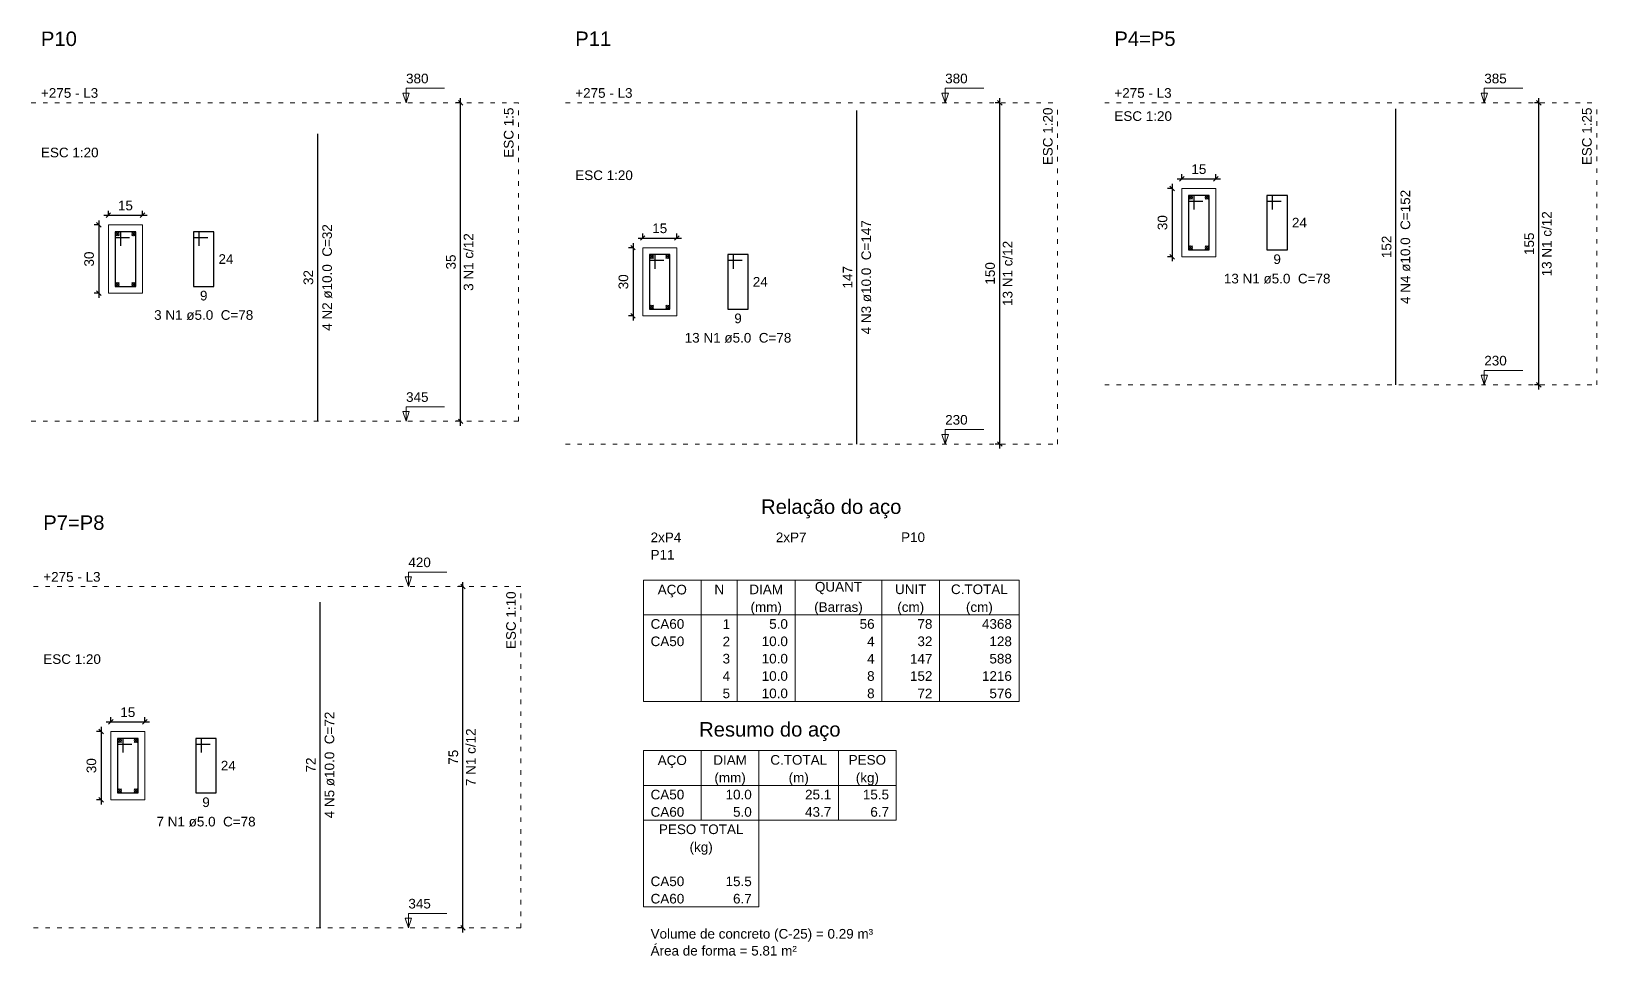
# Model space of a CAD drawing. Header units: millimetres. Extents: x 0 to 619, y -40 to 53.
# Drawn here: x 584.92 to 619.34, y 28.45 to 48.76 of the extents above; entities that cross this region are included whole.
import ezdxf

# ---------------------------------------------------------------- set-up
doc = ezdxf.new("R2010")
doc.units = ezdxf.units.MM
doc.linetypes.add('DOT2', pattern=[3.175, 0, -3.175])
for name, color, linetype, lineweight in [('DT-Barras na forma', 2, 'Continuous', 30), ('DT-Barras no corte', 5, 'Continuous', 5), ('DT-Barras rebatidas', 2, 'Continuous', 30), ('DT-Cotas', 9, 'Continuous', 5), ('DT-Forma', 5, 'Continuous', 5), ('DT-Pontilhado', 9, 'DOT2', 5), ('DT-Relação do aço', 9, 'Continuous', 5), ('DT-Textos', 7, 'Continuous', 5), ('DT-Título', 3, 'Continuous', 20)]:
    doc.layers.add(name, color=color, linetype=linetype, lineweight=lineweight)
doc.styles.add('Arial', font='arial.ttf')
doc.styles.get("Standard").update_dxf_attribs({"font": 'arial.ttf'})
doc.dimstyles.new('UM_10.000000', dxfattribs={"dimtxt": 0.18, "dimasz": 0.1, "dimexe": 0.1, "dimexo": 0.2, "dimgap": 0, "dimtad": 1, "dimtih": 1, "dimtoh": 1, "dimdec": 1, "dimlfac": 10, "dimzin": 0, "dimdsep": 46, "dimtxsty": 'Standard', "dimblk": 'CLOSED', "dimblk1": 'CLOSED', "dimblk2": 'CLOSED', "dimcen": 0.09, "dimdle": 0.1, "dimadec": 1, "dimazin": 2, "dimtfac": 1, "dimtdec": 4, "dimtofl": 0, "dimtmove": 0, "dimatfit": 3, "dimldrblk": 'CLOSED', "dimfxl": 1, "dimtolj": 1, "dimarcsym": 0})
doc.dimstyles.new('UM_20.000000', dxfattribs={"dimtxt": 0.18, "dimasz": 0.1, "dimexe": 0.1, "dimexo": 0.2, "dimgap": 0, "dimtad": 1, "dimtih": 1, "dimtoh": 1, "dimdec": 1, "dimlfac": 20, "dimzin": 0, "dimdsep": 46, "dimtxsty": 'Standard', "dimblk": 'CLOSED', "dimblk1": 'CLOSED', "dimblk2": 'CLOSED', "dimcen": 0.09, "dimdle": 0.1, "dimadec": 1, "dimazin": 2, "dimtfac": 1, "dimtdec": 4, "dimtofl": 0, "dimtmove": 0, "dimatfit": 3, "dimldrblk": 'CLOSED', "dimfxl": 1, "dimtolj": 1, "dimarcsym": 0})
doc.dimstyles.new('UM_25.000000', dxfattribs={"dimtxt": 0.18, "dimasz": 0.1, "dimexe": 0.1, "dimexo": 0.2, "dimgap": 0, "dimtad": 1, "dimtih": 1, "dimtoh": 1, "dimdec": 1, "dimlfac": 25, "dimzin": 0, "dimdsep": 46, "dimtxsty": 'Standard', "dimblk": 'CLOSED', "dimblk1": 'CLOSED', "dimblk2": 'CLOSED', "dimcen": 0.09, "dimdle": 0.1, "dimadec": 1, "dimazin": 2, "dimtfac": 1, "dimtdec": 4, "dimtofl": 0, "dimtmove": 0, "dimatfit": 3, "dimldrblk": 'CLOSED', "dimfxl": 1, "dimtolj": 1, "dimarcsym": 0})
doc.dimstyles.new('UM_5.000000', dxfattribs={"dimtxt": 0.18, "dimasz": 0.1, "dimexe": 0.1, "dimexo": 0.2, "dimgap": 0, "dimtad": 1, "dimtih": 1, "dimtoh": 1, "dimdec": 1, "dimlfac": 5, "dimzin": 0, "dimdsep": 46, "dimtxsty": 'Standard', "dimblk": 'CLOSED', "dimblk1": 'CLOSED', "dimblk2": 'CLOSED', "dimcen": 0.09, "dimdle": 0.1, "dimadec": 1, "dimazin": 2, "dimtfac": 1, "dimtdec": 4, "dimtofl": 0, "dimtmove": 0, "dimatfit": 3, "dimldrblk": 'CLOSED', "dimfxl": 1, "dimtolj": 1, "dimarcsym": 0})

# ---------------------------------------------------------------- blocks, each defined once
blk = doc.blocks.new('_OBLIQUE')
at = {"color": 0, "linetype": 'ByBlock', "lineweight": -2}
blk.add_line((-0.5, -0.5), (0.5, 0.5), dxfattribs=at)
blk = doc.blocks.new('*D416')
at = {"layer": 'Defpoints', "color": 0, "transparency": 16777216}
for p in [(586.617, 44.506), (586.406, 43.006), (586.617, 43.006)]:
    blk.add_point(p, dxfattribs=at)
at = {"layer": 'DT-Cotas', "color": 0, "lineweight": -2, "transparency": 16777216}
for p, q in [((586.417, 44.506), (586.306, 44.506)), ((586.406, 44.606), (586.406, 42.906)), ((586.417, 43.006), (586.306, 43.006))]:
    blk.add_line(p, q, dxfattribs=at)
at = {"layer": 'DT-Cotas', "color": 0, "lineweight": -2, "transparency": 16777216, "xscale": 0.1, "yscale": 0.1, "zscale": 0.1}
for p, rotation in [((586.406, 44.506), 90), ((586.406, 43.006), 270)]:
    blk.add_blockref('_OBLIQUE', p, dxfattribs=dict(at, rotation=rotation))
at = {"layer": 'DT-Cotas', "transparency": 16777216, "insert": (586.194, 43.756), "char_height": 0.2118, "attachment_point": 5, "rotation": 90, "style": 'Arial'}
blk.add_mtext('\\A1;30', dxfattribs=at)
blk = doc.blocks.new('*D417')
at = {"layer": 'Defpoints', "color": 0, "transparency": 16777216}
for p in [(586.617, 44.506), (587.367, 44.718), (587.367, 44.506)]:
    blk.add_point(p, dxfattribs=at)
at = {"layer": 'DT-Cotas', "color": 0, "lineweight": -2, "transparency": 16777216}
for p, q in [((586.617, 44.706), (586.617, 44.818)), ((587.367, 44.706), (587.367, 44.818)), ((586.517, 44.718), (587.467, 44.718))]:
    blk.add_line(p, q, dxfattribs=at)
at = {"layer": 'DT-Cotas', "color": 0, "lineweight": -2, "transparency": 16777216, "xscale": 0.1, "yscale": 0.1, "zscale": 0.1, "rotation": 180}
blk.add_blockref('_OBLIQUE', (586.617, 44.718), dxfattribs=at)
at = {"layer": 'DT-Cotas', "color": 0, "lineweight": -2, "transparency": 16777216, "xscale": 0.1, "yscale": 0.1, "zscale": 0.1}
blk.add_blockref('_OBLIQUE', (587.367, 44.718), dxfattribs=at)
at = {"layer": 'DT-Cotas', "transparency": 16777216, "insert": (586.992, 44.93), "char_height": 0.2118, "attachment_point": 5, "rotation": 0.0057, "style": 'Arial'}
blk.add_mtext('\\A1;15', dxfattribs=at)
blk = doc.blocks.new('*D418')
at = {"layer": 'Defpoints', "color": 0, "transparency": 16777216}
for p in [(594.361, 47.191), (594.573, 47.191), (594.573, 40.191)]:
    blk.add_point(p, dxfattribs=at)
at = {"layer": 'DT-Cotas', "color": 0, "lineweight": -2, "transparency": 16777216}
for p, q in [((594.373, 47.191), (594.261, 47.191)), ((594.361, 40.091), (594.361, 47.291)), ((594.373, 40.191), (594.261, 40.191))]:
    blk.add_line(p, q, dxfattribs=at)
at = {"layer": 'DT-Cotas', "color": 0, "lineweight": -2, "transparency": 16777216, "xscale": 0.1, "yscale": 0.1, "zscale": 0.1}
for p, rotation in [((594.361, 47.191), 90), ((594.361, 40.191), 270)]:
    blk.add_blockref('_OBLIQUE', p, dxfattribs=dict(at, rotation=rotation))
at = {"layer": 'DT-Cotas', "transparency": 16777216, "insert": (594.149, 43.691), "char_height": 0.2118, "attachment_point": 5, "rotation": 90, "style": 'Arial'}
blk.add_mtext('\\A1;35', dxfattribs=at)
blk = doc.blocks.new('*D419')
at = {"layer": 'Defpoints', "color": 0, "transparency": 16777216}
for p in [(598.363, 44.006), (598.151, 42.506), (598.363, 42.506)]:
    blk.add_point(p, dxfattribs=at)
at = {"layer": 'DT-Cotas', "color": 0, "lineweight": -2, "transparency": 16777216}
for p, q in [((598.151, 44.106), (598.151, 42.406)), ((598.163, 44.006), (598.051, 44.006)), ((598.163, 42.506), (598.051, 42.506))]:
    blk.add_line(p, q, dxfattribs=at)
at = {"layer": 'DT-Cotas', "color": 0, "lineweight": -2, "transparency": 16777216, "xscale": 0.1, "yscale": 0.1, "zscale": 0.1}
for p, rotation in [((598.151, 44.006), 90), ((598.151, 42.506), 270)]:
    blk.add_blockref('_OBLIQUE', p, dxfattribs=dict(at, rotation=rotation))
at = {"layer": 'DT-Cotas', "transparency": 16777216, "insert": (597.94, 43.256), "char_height": 0.2118, "attachment_point": 5, "rotation": 90, "style": 'Arial'}
blk.add_mtext('\\A1;30', dxfattribs=at)
blk = doc.blocks.new('*D420')
at = {"layer": 'Defpoints', "color": 0, "transparency": 16777216}
for p in [(599.113, 44.218), (598.363, 44.006), (599.113, 44.006)]:
    blk.add_point(p, dxfattribs=at)
at = {"layer": 'DT-Cotas', "color": 0, "lineweight": -2, "transparency": 16777216}
for p, q in [((598.263, 44.218), (599.213, 44.218)), ((598.363, 44.206), (598.363, 44.318)), ((599.113, 44.206), (599.113, 44.318))]:
    blk.add_line(p, q, dxfattribs=at)
at = {"layer": 'DT-Cotas', "color": 0, "lineweight": -2, "transparency": 16777216, "xscale": 0.1, "yscale": 0.1, "zscale": 0.1, "rotation": 180}
blk.add_blockref('_OBLIQUE', (598.363, 44.218), dxfattribs=at)
at = {"layer": 'DT-Cotas', "color": 0, "lineweight": -2, "transparency": 16777216, "xscale": 0.1, "yscale": 0.1, "zscale": 0.1}
blk.add_blockref('_OBLIQUE', (599.113, 44.218), dxfattribs=at)
at = {"layer": 'DT-Cotas', "transparency": 16777216, "insert": (598.738, 44.43), "char_height": 0.2118, "attachment_point": 5, "rotation": 0.0057, "style": 'Arial'}
blk.add_mtext('\\A1;15', dxfattribs=at)
blk = doc.blocks.new('*D421')
at = {"layer": 'Defpoints', "color": 0, "transparency": 16777216}
for p in [(606.213, 47.191), (606.425, 47.191), (606.425, 39.691)]:
    blk.add_point(p, dxfattribs=at)
at = {"layer": 'DT-Cotas', "color": 0, "lineweight": -2, "transparency": 16777216}
for p, q in [((606.225, 47.191), (606.113, 47.191)), ((606.213, 39.591), (606.213, 47.291)), ((606.225, 39.691), (606.113, 39.691))]:
    blk.add_line(p, q, dxfattribs=at)
at = {"layer": 'DT-Cotas', "color": 0, "lineweight": -2, "transparency": 16777216, "xscale": 0.1, "yscale": 0.1, "zscale": 0.1}
for p, rotation in [((606.213, 47.191), 90), ((606.213, 39.691), 270)]:
    blk.add_blockref('_OBLIQUE', p, dxfattribs=dict(at, rotation=rotation))
at = {"layer": 'DT-Cotas', "transparency": 16777216, "insert": (606.001, 43.441), "char_height": 0.2118, "attachment_point": 5, "rotation": 90, "style": 'Arial'}
blk.add_mtext('\\A1;150', dxfattribs=at)
blk = doc.blocks.new('*D422')
at = {"layer": 'Defpoints', "color": 0, "transparency": 16777216}
for p in [(610.215, 45.306), (610.003, 43.806), (610.215, 43.806)]:
    blk.add_point(p, dxfattribs=at)
at = {"layer": 'DT-Cotas', "color": 0, "lineweight": -2, "transparency": 16777216}
for p, q in [((610.015, 45.306), (609.903, 45.306)), ((610.003, 45.406), (610.003, 43.706)), ((610.015, 43.806), (609.903, 43.806))]:
    blk.add_line(p, q, dxfattribs=at)
at = {"layer": 'DT-Cotas', "color": 0, "lineweight": -2, "transparency": 16777216, "xscale": 0.1, "yscale": 0.1, "zscale": 0.1}
for p, rotation in [((610.003, 45.306), 90), ((610.003, 43.806), 270)]:
    blk.add_blockref('_OBLIQUE', p, dxfattribs=dict(at, rotation=rotation))
at = {"layer": 'DT-Cotas', "transparency": 16777216, "insert": (609.791, 44.556), "char_height": 0.2118, "attachment_point": 5, "rotation": 90, "style": 'Arial'}
blk.add_mtext('\\A1;30', dxfattribs=at)
blk = doc.blocks.new('*D423')
at = {"layer": 'Defpoints', "color": 0, "transparency": 16777216}
for p in [(610.965, 45.518), (610.215, 45.306), (610.965, 45.306)]:
    blk.add_point(p, dxfattribs=at)
at = {"layer": 'DT-Cotas', "color": 0, "lineweight": -2, "transparency": 16777216}
for p, q in [((610.115, 45.518), (611.065, 45.518)), ((610.215, 45.506), (610.215, 45.618)), ((610.965, 45.506), (610.965, 45.618))]:
    blk.add_line(p, q, dxfattribs=at)
at = {"layer": 'DT-Cotas', "color": 0, "lineweight": -2, "transparency": 16777216, "xscale": 0.1, "yscale": 0.1, "zscale": 0.1, "rotation": 180}
blk.add_blockref('_OBLIQUE', (610.215, 45.518), dxfattribs=at)
at = {"layer": 'DT-Cotas', "color": 0, "lineweight": -2, "transparency": 16777216, "xscale": 0.1, "yscale": 0.1, "zscale": 0.1}
blk.add_blockref('_OBLIQUE', (610.965, 45.518), dxfattribs=at)
at = {"layer": 'DT-Cotas', "transparency": 16777216, "insert": (610.59, 45.73), "char_height": 0.2118, "attachment_point": 5, "rotation": 0.0057, "style": 'Arial'}
blk.add_mtext('\\A1;15', dxfattribs=at)
blk = doc.blocks.new('*D424')
at = {"layer": 'Defpoints', "color": 0, "transparency": 16777216}
for p in [(618.065, 47.191), (618.276, 47.191), (618.276, 40.991)]:
    blk.add_point(p, dxfattribs=at)
at = {"layer": 'DT-Cotas', "color": 0, "lineweight": -2, "transparency": 16777216}
for p, q in [((618.076, 47.191), (617.965, 47.191)), ((618.065, 40.891), (618.065, 47.291)), ((618.076, 40.991), (617.965, 40.991))]:
    blk.add_line(p, q, dxfattribs=at)
at = {"layer": 'DT-Cotas', "color": 0, "lineweight": -2, "transparency": 16777216, "xscale": 0.1, "yscale": 0.1, "zscale": 0.1}
for p, rotation in [((618.065, 47.191), 90), ((618.065, 40.991), 270)]:
    blk.add_blockref('_OBLIQUE', p, dxfattribs=dict(at, rotation=rotation))
at = {"layer": 'DT-Cotas', "transparency": 16777216, "insert": (617.853, 44.091), "char_height": 0.2118, "attachment_point": 5, "rotation": 90, "style": 'Arial'}
blk.add_mtext('\\A1;155', dxfattribs=at)
blk = doc.blocks.new('*D813')
at = {"layer": 'Defpoints', "color": 0, "transparency": 16777216}
for p in [(586.669, 33.374), (586.457, 31.874), (586.669, 31.874)]:
    blk.add_point(p, dxfattribs=at)
at = {"layer": 'DT-Cotas', "color": 0, "lineweight": -2, "transparency": 16777216}
for p, q in [((586.457, 33.474), (586.457, 31.774)), ((586.469, 33.374), (586.357, 33.374)), ((586.469, 31.874), (586.357, 31.874))]:
    blk.add_line(p, q, dxfattribs=at)
at = {"layer": 'DT-Cotas', "color": 0, "lineweight": -2, "transparency": 16777216, "xscale": 0.1, "yscale": 0.1, "zscale": 0.1}
for p, rotation in [((586.457, 33.374), 90), ((586.457, 31.874), 270)]:
    blk.add_blockref('_OBLIQUE', p, dxfattribs=dict(at, rotation=rotation))
at = {"layer": 'DT-Cotas', "transparency": 16777216, "insert": (586.245, 32.624), "char_height": 0.2118, "attachment_point": 5, "rotation": 90, "style": 'Arial'}
blk.add_mtext('\\A1;30', dxfattribs=at)
blk = doc.blocks.new('*D814')
at = {"layer": 'Defpoints', "color": 0, "transparency": 16777216}
for p in [(587.419, 33.586), (586.669, 33.374), (587.419, 33.374)]:
    blk.add_point(p, dxfattribs=at)
at = {"layer": 'DT-Cotas', "color": 0, "lineweight": -2, "transparency": 16777216}
for p, q in [((586.569, 33.586), (587.519, 33.586)), ((586.669, 33.574), (586.669, 33.686)), ((587.419, 33.574), (587.419, 33.686))]:
    blk.add_line(p, q, dxfattribs=at)
at = {"layer": 'DT-Cotas', "color": 0, "lineweight": -2, "transparency": 16777216, "xscale": 0.1, "yscale": 0.1, "zscale": 0.1, "rotation": 180}
blk.add_blockref('_OBLIQUE', (586.669, 33.586), dxfattribs=at)
at = {"layer": 'DT-Cotas', "color": 0, "lineweight": -2, "transparency": 16777216, "xscale": 0.1, "yscale": 0.1, "zscale": 0.1}
blk.add_blockref('_OBLIQUE', (587.419, 33.586), dxfattribs=at)
at = {"layer": 'DT-Cotas', "transparency": 16777216, "insert": (587.044, 33.797), "char_height": 0.2118, "attachment_point": 5, "rotation": 0.0057, "style": 'Arial'}
blk.add_mtext('\\A1;15', dxfattribs=at)
blk = doc.blocks.new('*D815')
at = {"layer": 'Defpoints', "color": 0, "transparency": 16777216}
for p in [(594.412, 36.559), (594.624, 36.559), (594.624, 29.059)]:
    blk.add_point(p, dxfattribs=at)
at = {"layer": 'DT-Cotas', "color": 0, "lineweight": -2, "transparency": 16777216}
for p, q in [((594.424, 36.559), (594.312, 36.559)), ((594.412, 28.959), (594.412, 36.659)), ((594.424, 29.059), (594.312, 29.059))]:
    blk.add_line(p, q, dxfattribs=at)
at = {"layer": 'DT-Cotas', "color": 0, "lineweight": -2, "transparency": 16777216, "xscale": 0.1, "yscale": 0.1, "zscale": 0.1}
for p, rotation in [((594.412, 36.559), 90), ((594.412, 29.059), 270)]:
    blk.add_blockref('_OBLIQUE', p, dxfattribs=dict(at, rotation=rotation))
at = {"layer": 'DT-Cotas', "transparency": 16777216, "insert": (594.201, 32.809), "char_height": 0.2118, "attachment_point": 5, "rotation": 90, "style": 'Arial'}
blk.add_mtext('\\A1;75', dxfattribs=at)

msp = doc.modelspace()

# ---------------------------------------------------------------- linework, layer by layer
at = {"layer": 'DT-Barras na forma'}
for p, q in [((610.4898, 45.156), (610.3648, 45.156)), ((610.3648, 45.156), (610.3648, 43.956)), ((610.8148, 45.156), (610.3648, 45.156)), ((610.3648, 45.156), (610.3648, 45.031)), ((610.4898, 44.8435), (610.4898, 45.156)), ((610.8148, 43.956), (610.8148, 45.156)), ((610.3648, 45.031), (610.6773, 45.031)), ((586.8923, 44.356), (586.7673, 44.356)), ((586.7673, 44.356), (586.7673, 43.156)), ((587.2173, 44.356), (586.7673, 44.356)), ((586.7673, 44.356), (586.7673, 44.231)), ((586.7673, 44.231), (587.0798, 44.231)), ((586.8923, 44.0435), (586.8923, 44.356)), ((587.2173, 43.156), (587.2173, 44.356)), ((598.6381, 43.856), (598.5131, 43.856)), ((598.5131, 43.856), (598.5131, 42.656)), ((598.9631, 43.856), (598.5131, 43.856)), ((598.5131, 43.856), (598.5131, 43.731)), ((598.5131, 43.731), (598.8256, 43.731)), ((598.6381, 43.5435), (598.6381, 43.856)), ((598.9631, 42.656), (598.9631, 43.856)), ((610.3648, 43.956), (610.8148, 43.956)), ((586.7673, 43.156), (587.2173, 43.156)), ((598.5131, 42.656), (598.9631, 42.656)), ((586.9435, 33.2239), (586.8185, 33.2239)), ((586.8185, 33.2239), (586.8185, 32.0239)), ((587.2685, 33.2239), (586.8185, 33.2239)), ((586.8185, 33.2239), (586.8185, 33.0989)), ((586.8185, 33.0989), (587.131, 33.0989)), ((586.9435, 32.9114), (586.9435, 33.2239)), ((587.2685, 32.0239), (587.2685, 33.2239)), ((586.8185, 32.0239), (587.2685, 32.0239))]:
    msp.add_line(p, q, dxfattribs=at)
at = {"layer": 'DT-Barras no corte'}
for p, q in [((610.3773, 45.0685), (610.4523, 45.1435)), ((610.3773, 45.1435), (610.4523, 45.0685)), ((610.7273, 45.0685), (610.8023, 45.1435)), ((610.7273, 45.1435), (610.8023, 45.0685)), ((586.7798, 44.2685), (586.8548, 44.3435)), ((586.7798, 44.3435), (586.8548, 44.2685)), ((587.1298, 44.2685), (587.2048, 44.3435)), ((587.1298, 44.3435), (587.2048, 44.2685)), ((598.5256, 43.7685), (598.6006, 43.8435)), ((598.5256, 43.8435), (598.6006, 43.7685)), ((598.8756, 43.7685), (598.9506, 43.8435)), ((598.8756, 43.8435), (598.9506, 43.7685)), ((610.3773, 43.9685), (610.4523, 44.0435)), ((610.3773, 44.0435), (610.4523, 43.9685)), ((610.7273, 43.9685), (610.8023, 44.0435)), ((610.7273, 44.0435), (610.8023, 43.9685)), ((586.7798, 43.1685), (586.8548, 43.2435)), ((586.7798, 43.2435), (586.8548, 43.1685)), ((587.1298, 43.1685), (587.2048, 43.2435)), ((587.1298, 43.2435), (587.2048, 43.1685)), ((598.5256, 42.6685), (598.6006, 42.7435)), ((598.5256, 42.7435), (598.6006, 42.6685)), ((598.8756, 42.6685), (598.9506, 42.7435)), ((598.8756, 42.7435), (598.9506, 42.6685)), ((586.831, 33.1364), (586.906, 33.2114)), ((586.831, 33.2114), (586.906, 33.1364)), ((587.181, 33.1364), (587.256, 33.2114)), ((587.181, 33.2114), (587.256, 33.1364)), ((586.831, 32.0364), (586.906, 32.1114)), ((586.831, 32.1114), (586.906, 32.0364)), ((587.181, 32.0364), (587.256, 32.1114)), ((587.181, 32.1114), (587.256, 32.0364))]:
    msp.add_line(p, q, dxfattribs=at)
for centre in [(610.4148, 45.106), (610.7648, 45.106), (586.8173, 44.306), (587.1673, 44.306), (598.5631, 43.806), (598.9131, 43.806), (610.4148, 44.006), (610.7648, 44.006), (586.8173, 43.206), (587.1673, 43.206), (598.5631, 42.706), (598.9131, 42.706), (586.8685, 33.1739), (587.2185, 33.1739), (586.8685, 32.0739), (587.2185, 32.0739)]:
    msp.add_circle(centre, 0.0375, dxfattribs=at)
at = {"layer": 'DT-Barras rebatidas'}
for p, q in [((603.0711, 39.6908), (603.0711, 47.0208)), ((614.9228, 40.9908), (614.9228, 47.0548)), ((591.2194, 40.1908), (591.2194, 46.5108)), ((612.2106, 45.156), (612.0856, 45.156)), ((612.0856, 45.156), (612.0856, 43.956)), ((612.5356, 45.156), (612.0856, 45.156)), ((612.0856, 45.156), (612.0856, 45.031)), ((612.2106, 44.8435), (612.2106, 45.156)), ((612.5356, 43.956), (612.5356, 45.156)), ((612.0856, 45.031), (612.3981, 45.031)), ((588.6131, 44.356), (588.4881, 44.356)), ((588.4881, 44.356), (588.4881, 43.156)), ((588.9381, 44.356), (588.4881, 44.356)), ((588.4881, 44.356), (588.4881, 44.231)), ((588.4881, 44.231), (588.8006, 44.231)), ((588.6131, 44.0435), (588.6131, 44.356)), ((588.9381, 43.156), (588.9381, 44.356)), ((600.3589, 43.856), (600.2339, 43.856)), ((600.2339, 43.856), (600.2339, 42.656)), ((600.6839, 43.856), (600.2339, 43.856)), ((600.2339, 43.856), (600.2339, 43.731)), ((600.2339, 43.731), (600.5464, 43.731)), ((600.3589, 43.5435), (600.3589, 43.856)), ((600.6839, 42.656), (600.6839, 43.856)), ((612.0856, 43.956), (612.5356, 43.956)), ((588.4881, 43.156), (588.9381, 43.156)), ((600.2339, 42.656), (600.6839, 42.656)), ((591.2706, 29.0587), (591.2706, 36.2187)), ((588.6643, 33.2239), (588.5393, 33.2239)), ((588.5393, 33.2239), (588.5393, 32.0239)), ((588.9893, 33.2239), (588.5393, 33.2239)), ((588.5393, 33.2239), (588.5393, 33.0989)), ((588.5393, 33.0989), (588.8518, 33.0989)), ((588.6643, 32.9114), (588.6643, 33.2239)), ((588.9893, 32.0239), (588.9893, 33.2239)), ((588.5393, 32.0239), (588.9893, 32.0239))]:
    msp.add_line(p, q, dxfattribs=at)
at = {"layer": 'DT-Forma'}
for points in [[(610.2148, 43.806), (610.2148, 45.306), (610.9648, 45.306), (610.9648, 43.806), (610.2148, 43.806)], [(586.6173, 43.006), (586.6173, 44.506), (587.3673, 44.506), (587.3673, 43.006), (586.6173, 43.006)], [(598.3631, 42.506), (598.3631, 44.006), (599.1131, 44.006), (599.1131, 42.506), (598.3631, 42.506)], [(586.6685, 31.8739), (586.6685, 33.3739), (587.4185, 33.3739), (587.4185, 31.8739), (586.6685, 31.8739)]]:
    msp.add_lwpolyline(points, close=True, dxfattribs=at)
at = {"layer": 'DT-Pontilhado', "ltscale": 0.05}
for p, q in [((584.9229, 47.1908), (595.6319, 47.1908)), ((595.6319, 40.1908), (595.6319, 47.1908)), ((596.6687, 47.1908), (607.4836, 47.1908)), ((607.4836, 39.6908), (607.4836, 47.1908)), ((608.5204, 47.1908), (619.3353, 47.1908)), ((619.3353, 40.9908), (619.3353, 47.1908)), ((608.5204, 40.9908), (619.3353, 40.9908)), ((584.9229, 40.1908), (595.6319, 40.1908)), ((596.6687, 39.6908), (607.4836, 39.6908)), ((584.9741, 36.5587), (595.6831, 36.5587)), ((595.6831, 29.0587), (595.6831, 36.5587)), ((584.9741, 29.0587), (595.6831, 29.0587))]:
    msp.add_line(p, q, dxfattribs=at)
at = {"layer": 'DT-Relação do aço', "linetype": 'Continuous'}
for p, q in [((598.3782, 36.7025), (606.6384, 36.7025)), ((598.3782, 36.7025), (598.3782, 35.94)), ((599.649, 36.7025), (599.649, 35.94)), ((600.4432, 36.7025), (600.4432, 35.94)), ((601.714, 36.7025), (601.714, 35.94)), ((603.6202, 36.7025), (603.6202, 35.94)), ((604.891, 36.7025), (604.891, 35.94)), ((606.6384, 36.7025), (606.6384, 35.94)), ((598.3782, 35.94), (606.6384, 35.94)), ((598.3782, 35.94), (598.3782, 34.0338)), ((599.649, 35.94), (599.649, 34.0338)), ((600.4432, 35.94), (600.4432, 34.0338)), ((601.714, 35.94), (601.714, 34.0338)), ((603.6202, 35.94), (603.6202, 34.0338)), ((604.891, 35.94), (604.891, 34.0338)), ((606.6384, 35.94), (606.6384, 34.0338)), ((598.3782, 34.0338), (606.6384, 34.0338)), ((598.3782, 32.9536), (603.9379, 32.9536)), ((598.3782, 32.9536), (598.3782, 32.1911)), ((599.649, 32.9536), (599.649, 32.1911)), ((600.9198, 32.9536), (600.9198, 32.1911)), ((602.6671, 32.9536), (602.6671, 32.1911)), ((603.9379, 32.9536), (603.9379, 32.1911)), ((598.3782, 32.1911), (603.9379, 32.1911)), ((598.3782, 32.1911), (598.3782, 31.4286)), ((599.649, 32.1911), (599.649, 31.4286)), ((600.9198, 32.1911), (600.9198, 31.4286)), ((602.6671, 32.1911), (602.6671, 31.4286)), ((603.9379, 32.1911), (603.9379, 31.4286)), ((598.3782, 31.4286), (603.9379, 31.4286)), ((598.3782, 31.4286), (598.3782, 30.2849)), ((600.9198, 31.4286), (600.9198, 30.2849)), ((598.3782, 30.2849), (598.3782, 29.5224)), ((600.9198, 30.2849), (600.9198, 29.5224)), ((598.3782, 29.5224), (600.9198, 29.5224))]:
    msp.add_line(p, q, dxfattribs=at)
at = {"layer": 'DT-Textos'}
for points in [[(593.1609, 47.1908), (593.1609, 47.5085), (594.0081, 47.5085)], [(605.0126, 47.1908), (605.0126, 47.5085), (605.8598, 47.5085)], [(616.8643, 47.1908), (616.8643, 47.5085), (617.7115, 47.5085)], [(616.8643, 40.9908), (616.8643, 41.3085), (617.7115, 41.3085)], [(593.1609, 40.1908), (593.1609, 40.5085), (594.0081, 40.5085)], [(605.0126, 39.6908), (605.0126, 40.0085), (605.8598, 40.0085)], [(593.2121, 36.5587), (593.2121, 36.8764), (594.0593, 36.8764)], [(593.2121, 29.0587), (593.2121, 29.3764), (594.0593, 29.3764)]]:
    msp.add_lwpolyline(points, dxfattribs=at)
for points in [[(593.2315, 47.4026), (593.1609, 47.1908), (593.0903, 47.4026), (593.2315, 47.4026)], [(605.0832, 47.4026), (605.0126, 47.1908), (604.942, 47.4026), (605.0832, 47.4026)], [(616.9349, 47.4026), (616.8643, 47.1908), (616.7937, 47.4026), (616.9349, 47.4026)], [(616.9349, 41.2026), (616.8643, 40.9908), (616.7937, 41.2026), (616.9349, 41.2026)], [(593.2315, 40.4026), (593.1609, 40.1908), (593.0903, 40.4026), (593.2315, 40.4026)], [(605.0832, 39.9026), (605.0126, 39.6908), (604.942, 39.9026), (605.0832, 39.9026)], [(593.2827, 36.7705), (593.2121, 36.5587), (593.1415, 36.7705), (593.2827, 36.7705)], [(593.2827, 29.2705), (593.2121, 29.0587), (593.1415, 29.2705), (593.2827, 29.2705)]]:
    msp.add_lwpolyline(points, close=True, dxfattribs=at)

# ---------------------------------------------------------------- texts
at = {"layer": 'DT-Barras na forma', "color": 7, "char_height": 0.2118, "attachment_point": 8, "rotation": 90.00021, "line_spacing_factor": 0.9, "style": 'Arial'}
for s, insert, width in [('13 N1 c/12', (618.3462, 44.0908), 2.5416), ('3 N1 c/12', (594.6428, 43.6908), 2.28744), ('13 N1 c/12', (606.4945, 43.4408), 2.5416), ('7 N1 c/12', (594.694, 32.8087), 2.28744)]:
    msp.add_mtext(s, dxfattribs=dict(at, insert=insert, width=width))
at = {"layer": 'DT-Barras rebatidas', "color": 7, "char_height": 0.2118, "attachment_point": 8, "rotation": 90.00021, "line_spacing_factor": 0.9, "style": 'Arial'}
for s, insert, width in [('4 N4 ø10.0  C=152', (615.2407, 44.0228), 4.32072), ('4 N2 ø10.0  C=32', (591.5372, 43.3508), 4.06656), ('4 N3 ø10.0  C=147', (603.389, 43.3558), 4.32072), ('152', (614.8255, 44.0228), 1.16248), ('32', (591.1221, 43.3508), 0.90832), ('147', (602.9738, 43.3558), 1.16248), ('4 N5 ø10.0  C=72', (591.5884, 32.6387), 4.06656), ('72', (591.1733, 32.6387), 0.90832)]:
    msp.add_mtext(s, dxfattribs=dict(at, insert=insert, width=width))
at = {"layer": 'DT-Barras rebatidas', "color": 7, "char_height": 0.2118, "line_spacing_factor": 0.9, "style": 'Arial'}
for s, insert, width, attachment_point in [('24', (612.6357, 44.6619), 0.90832, 1), ('24', (589.0382, 43.8619), 0.90832, 1), ('9', (612.3106, 43.8587), 0.65416, 2), ('24', (600.784, 43.3619), 0.90832, 1), ('13 N1 ø5.0  C=78', (612.3106, 43.2147), 4.06656, 8), ('9', (588.7131, 43.0587), 0.65416, 2), ('3 N1 ø5.0  C=78', (588.7131, 42.4147), 3.8124, 8), ('9', (600.4589, 42.5587), 0.65416, 2), ('13 N1 ø5.0  C=78', (600.4589, 41.9147), 4.06656, 8), ('24', (589.0894, 32.7298), 0.90832, 1), ('9', (588.7643, 31.9266), 0.65416, 2), ('7 N1 ø5.0  C=78', (588.7643, 31.2826), 3.8124, 8)]:
    msp.add_mtext(s, dxfattribs=dict(at, insert=insert, width=width, attachment_point=attachment_point))
at = {"layer": 'DT-Relação do aço', "color": 7, "line_spacing_factor": 0.9, "style": 'Arial'}
for s, insert, char_height, width, attachment_point in [('Relação do aço', (602.5083, 38.058), 0.3177, 5.33736, 8), ('2xP4', (598.537, 37.5348), 0.2118, 1.01664, 7), ('2xP7', (601.2904, 37.5348), 0.2118, 1.01664, 7), ('P10', (604.0438, 37.5348), 0.2118, 0.76248, 7), ('P11', (598.537, 37.1536), 0.2118, 0.76248, 7), ('AÇO', (599.0136, 36.3212), 0.2118, 0.76248, 8), ('N', (600.0461, 36.3911), 0.2118, 0.25416, 8), ('DIAM', (601.0786, 36.3911), 0.2118, 1.01664, 8), ('QUANT', (602.6671, 36.3911), 0.2118, 1.2708, 8), ('UNIT', (604.2556, 36.3911), 0.2118, 1.01664, 8), ('C.TOTAL', (605.7647, 36.3911), 0.2118, 1.77912, 8), ('(mm)', (601.0786, 35.94), 0.2118, 1.01664, 8), ('(Barras)', (602.6671, 35.94), 0.2118, 2.03328, 8), ('(cm)', (604.2556, 35.94), 0.2118, 1.01664, 8), ('(cm)', (605.7647, 35.94), 0.2118, 1.01664, 8), ('CA60', (598.537, 35.6286), 0.2118, 1.01664, 7), ('1', (600.2844, 35.6286), 0.2118, 0.25416, 9), ('5.0', (601.5552, 35.6286), 0.2118, 0.76248, 9), ('56', (603.4614, 35.6286), 0.2118, 0.50832, 9), ('78', (604.7322, 35.6286), 0.2118, 0.50832, 9), ('4368', (606.4795, 35.6286), 0.2118, 1.01664, 9), ('CA50', (598.537, 35.2474), 0.2118, 1.01664, 7), ('2', (600.2844, 35.2474), 0.2118, 0.25416, 9), ('10.0', (601.5552, 35.2474), 0.2118, 1.01664, 9), ('4', (603.4614, 35.2474), 0.2118, 0.25416, 9), ('32', (604.7322, 35.2474), 0.2118, 0.50832, 9), ('128', (606.4795, 35.2474), 0.2118, 0.76248, 9), ('3', (600.2844, 34.8662), 0.2118, 0.25416, 9), ('10.0', (601.5552, 34.8662), 0.2118, 1.01664, 9), ('4', (603.4614, 34.8662), 0.2118, 0.25416, 9), ('147', (604.7322, 34.8662), 0.2118, 0.76248, 9), ('588', (606.4795, 34.8662), 0.2118, 0.76248, 9), ('4', (600.2844, 34.4849), 0.2118, 0.25416, 9), ('10.0', (601.5552, 34.4849), 0.2118, 1.01664, 9), ('8', (603.4614, 34.4849), 0.2118, 0.25416, 9), ('152', (604.7322, 34.4849), 0.2118, 0.76248, 9), ('1216', (606.4795, 34.4849), 0.2118, 1.01664, 9), ('5', (600.2844, 34.1037), 0.2118, 0.25416, 9), ('10.0', (601.5552, 34.1037), 0.2118, 1.01664, 9), ('8', (603.4614, 34.1037), 0.2118, 0.25416, 9), ('72', (604.7322, 34.1037), 0.2118, 0.50832, 9), ('576', (606.4795, 34.1037), 0.2118, 0.76248, 9), ('Resumo do aço', (601.1581, 33.1654), 0.3177, 4.95612, 8), ('AÇO', (599.0136, 32.5724), 0.2118, 0.76248, 8), ('DIAM', (600.2844, 32.6423), 0.2118, 1.01664, 8), ('C.TOTAL', (601.7935, 32.6423), 0.2118, 1.77912, 8), ('PESO', (603.3025, 32.6423), 0.2118, 1.01664, 8), ('(mm)', (600.2844, 32.1911), 0.2118, 1.01664, 8), ('(m)', (601.7935, 32.1911), 0.2118, 0.76248, 8), ('(kg)', (603.3025, 32.1911), 0.2118, 1.01664, 8), ('CA50', (598.537, 31.8798), 0.2118, 1.01664, 7), ('10.0', (600.7609, 31.8798), 0.2118, 1.01664, 9), ('25.1', (602.5083, 31.8798), 0.2118, 1.01664, 9), ('15.5', (603.7791, 31.8798), 0.2118, 1.01664, 9), ('CA60', (598.537, 31.4985), 0.2118, 1.01664, 7), ('5.0', (600.7609, 31.4985), 0.2118, 0.76248, 9), ('43.7', (602.5083, 31.4985), 0.2118, 1.01664, 9), ('6.7', (603.7791, 31.4985), 0.2118, 0.76248, 9), ('PESO TOTAL', (599.649, 31.1173), 0.2118, 2.5416, 8), ('(kg)', (599.649, 30.6662), 0.2118, 1.01664, 8), ('CA50', (598.537, 29.9736), 0.2118, 1.01664, 7), ('15.5', (600.7609, 29.9736), 0.2118, 1.01664, 9), ('CA60', (598.537, 29.5923), 0.2118, 1.01664, 7), ('6.7', (600.7609, 29.5923), 0.2118, 0.76248, 9), ('Volume de concreto (C-25) = 0.29 m³', (598.537, 28.76), 0.2118, 8.8956, 7), ('Área de forma = 5.81 m²', (598.537, 28.4486), 0.2118, 5.84568, 7)]:
    msp.add_mtext(s, dxfattribs=dict(at, insert=insert, char_height=char_height, width=width, attachment_point=attachment_point))
at = {"layer": 'DT-Textos', "char_height": 0.2118, "attachment_point": 7, "line_spacing_factor": 0.798, "style": 'Arial'}
for s, insert, width in [('+275 - L3', (585.1351, 47.2967), 2.28744), ('380', (593.1611, 47.6147), 0.76248), ('+275 - L3', (596.8809, 47.2967), 2.28744), ('380', (605.0129, 47.6147), 0.76248), ('+275 - L3', (608.7326, 47.2967), 2.28744), ('385', (616.8646, 47.6147), 0.76248), ('ESC 1:20', (608.7326, 46.7887), 2.03328), ('ESC 1:20', (585.1351, 45.9887), 2.03328), ('ESC 1:20', (596.8809, 45.4887), 2.03328), ('230', (616.8646, 41.4147), 0.76248), ('345', (593.1611, 40.6147), 0.76248), ('230', (605.0129, 40.1147), 0.76248), ('420', (593.2123, 36.9826), 0.76248), ('+275 - L3', (585.1863, 36.6646), 2.28744), ('ESC 1:20', (585.1863, 34.8566), 2.03328), ('345', (593.2123, 29.4826), 0.76248)]:
    msp.add_mtext(s, dxfattribs=dict(at, insert=insert, width=width))
at = {"layer": 'DT-Textos', "char_height": 0.2118, "attachment_point": 9, "rotation": 90.00021, "line_spacing_factor": 0.798, "style": 'Arial'}
for s, insert, width in [('ESC 1:5', (595.5262, 47.0848), 1.77912), ('ESC 1:20', (607.378, 47.0848), 2.03328), ('ESC 1:25', (619.2297, 47.0848), 2.03328), ('ESC 1:10', (595.5774, 36.4527), 2.03328)]:
    msp.add_mtext(s, dxfattribs=dict(at, insert=insert, width=width))
at = {"layer": 'DT-Título', "char_height": 0.3177, "attachment_point": 7, "line_spacing_factor": 0.798, "style": 'Arial'}
for s, insert, width in [('P10', (585.1351, 48.433), 1.14372), ('P11', (596.8809, 48.4384), 1.14372), ('P4=P5', (608.7326, 48.4343), 1.9062), ('P7=P8', (585.1863, 37.8009), 1.9062)]:
    msp.add_mtext(s, dxfattribs=dict(at, insert=insert, width=width))

# ---------------------------------------------------------------- dimensions: what is measured, and where the dimension line sits
at = {"layer": 'DT-Cotas'}
for base, p1, p2, dimstyle, override, picture, middle in [((594.3611, 47.1908), (594.5729, 40.1908), (594.5729, 47.1908), 'UM_5.000000', {"dimtxt": 0.2118, "dimasz": 0.1, "dimexe": 0.1, "dimexo": 0.2, "dimtad": 1, "dimtih": 0, "dimtoh": 0, "dimdec": 1, "dimlfac": 5, "dimzin": 8, "dimtxsty": 'Arial', "dimblk": 'OBLIQUE', "dimblk1": 'OBLIQUE', "dimblk2": 'OBLIQUE', "dimsah": 1, "dimdle": 0.1, "dimse1": 0, "dimse2": 0, "dimclrt": 256, "dimadec": 1, "dimazin": 3, "dimtmove": 2, "dimldrblk": 'OBLIQUE'}, '*D418', (594.1493, 43.6908)), ((606.2128, 47.1908), (606.4246, 39.6908), (606.4246, 47.1908), 'UM_20.000000', {"dimtxt": 0.2118, "dimasz": 0.1, "dimexe": 0.1, "dimexo": 0.2, "dimtad": 1, "dimtih": 0, "dimtoh": 0, "dimdec": 1, "dimlfac": 20, "dimzin": 8, "dimtxsty": 'Arial', "dimblk": 'OBLIQUE', "dimblk1": 'OBLIQUE', "dimblk2": 'OBLIQUE', "dimsah": 1, "dimdle": 0.1, "dimse1": 0, "dimse2": 0, "dimclrt": 256, "dimadec": 1, "dimazin": 3, "dimtmove": 2, "dimldrblk": 'OBLIQUE'}, '*D421', (606.001, 43.4408)), ((618.0645, 47.1908), (618.2763, 40.9908), (618.2763, 47.1908), 'UM_25.000000', {"dimtxt": 0.2118, "dimasz": 0.1, "dimexe": 0.1, "dimexo": 0.2, "dimtad": 1, "dimtih": 0, "dimtoh": 0, "dimdec": 1, "dimlfac": 25, "dimzin": 8, "dimtxsty": 'Arial', "dimblk": 'OBLIQUE', "dimblk1": 'OBLIQUE', "dimblk2": 'OBLIQUE', "dimsah": 1, "dimdle": 0.1, "dimse1": 0, "dimse2": 0, "dimclrt": 256, "dimadec": 1, "dimazin": 3, "dimtmove": 2, "dimldrblk": 'OBLIQUE'}, '*D424', (617.8527, 44.0908)), ((610.003, 43.806), (610.2148, 45.306), (610.2148, 43.806), 'UM_20.000000', {"dimtxt": 0.2118, "dimasz": 0.1, "dimexe": 0.1, "dimexo": 0.2, "dimtad": 1, "dimtih": 0, "dimtoh": 0, "dimdec": 1, "dimlfac": 20, "dimzin": 8, "dimtxsty": 'Arial', "dimblk": 'OBLIQUE', "dimblk1": 'OBLIQUE', "dimblk2": 'OBLIQUE', "dimsah": 1, "dimdle": 0.1, "dimse1": 0, "dimse2": 0, "dimclrt": 256, "dimadec": 1, "dimazin": 3, "dimtmove": 2, "dimldrblk": 'OBLIQUE'}, '*D422', (609.7912, 44.556)), ((586.4055, 43.006), (586.6173, 44.506), (586.6173, 43.006), 'UM_20.000000', {"dimtxt": 0.2118, "dimasz": 0.1, "dimexe": 0.1, "dimexo": 0.2, "dimtad": 1, "dimtih": 0, "dimtoh": 0, "dimdec": 1, "dimlfac": 20, "dimzin": 8, "dimtxsty": 'Arial', "dimblk": 'OBLIQUE', "dimblk1": 'OBLIQUE', "dimblk2": 'OBLIQUE', "dimsah": 1, "dimdle": 0.1, "dimse1": 0, "dimse2": 0, "dimclrt": 256, "dimadec": 1, "dimazin": 3, "dimtmove": 2, "dimldrblk": 'OBLIQUE'}, '*D416', (586.1937, 43.756)), ((598.1513, 42.506), (598.3631, 44.006), (598.3631, 42.506), 'UM_20.000000', {"dimtxt": 0.2118, "dimasz": 0.1, "dimexe": 0.1, "dimexo": 0.2, "dimtad": 1, "dimtih": 0, "dimtoh": 0, "dimdec": 1, "dimlfac": 20, "dimzin": 8, "dimtxsty": 'Arial', "dimblk": 'OBLIQUE', "dimblk1": 'OBLIQUE', "dimblk2": 'OBLIQUE', "dimsah": 1, "dimdle": 0.1, "dimse1": 0, "dimse2": 0, "dimclrt": 256, "dimadec": 1, "dimazin": 3, "dimtmove": 2, "dimldrblk": 'OBLIQUE'}, '*D419', (597.9395, 43.256)), ((594.4123, 36.5587), (594.6241, 29.0587), (594.6241, 36.5587), 'UM_10.000000', {"dimtxt": 0.2118, "dimasz": 0.1, "dimexe": 0.1, "dimexo": 0.2, "dimtad": 1, "dimtih": 0, "dimtoh": 0, "dimdec": 1, "dimlfac": 10, "dimzin": 8, "dimtxsty": 'Arial', "dimblk": 'OBLIQUE', "dimblk1": 'OBLIQUE', "dimblk2": 'OBLIQUE', "dimsah": 1, "dimdle": 0.1, "dimse1": 0, "dimse2": 0, "dimclrt": 256, "dimadec": 1, "dimazin": 3, "dimtmove": 2, "dimldrblk": 'OBLIQUE'}, '*D815', (594.2005, 32.8087)), ((586.4567, 31.8739), (586.6685, 33.3739), (586.6685, 31.8739), 'UM_20.000000', {"dimtxt": 0.2118, "dimasz": 0.1, "dimexe": 0.1, "dimexo": 0.2, "dimtad": 1, "dimtih": 0, "dimtoh": 0, "dimdec": 1, "dimlfac": 20, "dimzin": 8, "dimtxsty": 'Arial', "dimblk": 'OBLIQUE', "dimblk1": 'OBLIQUE', "dimblk2": 'OBLIQUE', "dimsah": 1, "dimdle": 0.1, "dimse1": 0, "dimse2": 0, "dimclrt": 256, "dimadec": 1, "dimazin": 3, "dimtmove": 2, "dimldrblk": 'OBLIQUE'}, '*D813', (586.2449, 32.6239))]:
    dim = msp.add_linear_dim(base=base, p1=p1, p2=p2, angle=90, dimstyle=dimstyle, override=override, dxfattribs=at)
    dim.commit()
    dim.dimension.update_dxf_attribs({"geometry": picture, "text_midpoint": middle, "dimtype": 160, "text_rotation": 90})
for base, p1, p2, picture, middle in [((610.9648, 45.5178), (610.2148, 45.306), (610.9648, 45.306), '*D423', (610.5898, 45.7296)), ((587.3673, 44.7178), (586.6173, 44.506), (587.3673, 44.506), '*D417', (586.9923, 44.9296)), ((599.1131, 44.2178), (598.3631, 44.006), (599.1131, 44.006), '*D420', (598.7381, 44.4296)), ((587.4185, 33.5857), (586.6685, 33.3739), (587.4185, 33.3739), '*D814', (587.0435, 33.7975))]:
    dim = msp.add_linear_dim(base=base, p1=p1, p2=p2, dimstyle='UM_20.000000', override={"dimtxt": 0.2118, "dimasz": 0.1, "dimexe": 0.1, "dimexo": 0.2, "dimtad": 1, "dimtih": 0, "dimtoh": 0, "dimdec": 1, "dimlfac": 20, "dimzin": 8, "dimtxsty": 'Arial', "dimblk": 'OBLIQUE', "dimblk1": 'OBLIQUE', "dimblk2": 'OBLIQUE', "dimsah": 1, "dimdle": 0.1, "dimse1": 0, "dimse2": 0, "dimclrt": 256, "dimadec": 1, "dimazin": 3, "dimtmove": 2, "dimldrblk": 'OBLIQUE'}, dxfattribs=at)
    dim.commit()
    dim.dimension.update_dxf_attribs({"geometry": picture, "text_midpoint": middle, "dimtype": 160, "text_rotation": 0.00573})

doc.saveas('drawing.dxf')
